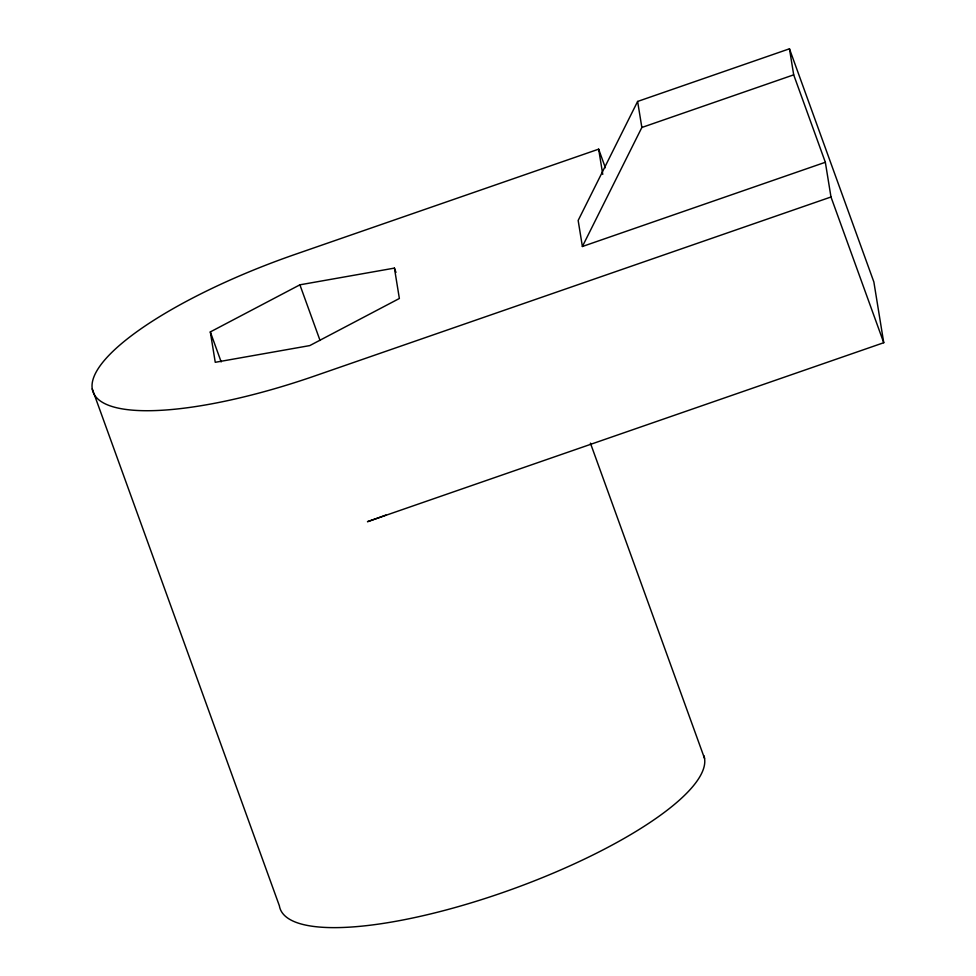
<?xml version="1.0" encoding="UTF-8"?>
<svg xmlns="http://www.w3.org/2000/svg" width="976" height="976" viewBox="0 0 976 976"><rect width="100%" height="100%" fill="white"/><g stroke="black" fill="none" stroke-linecap="round" stroke-linejoin="round"><path stroke-width="1.46" d="M637.621 101.443L578.158 220.454L582.391 246.501L825.342 162.272L793.695 74.847L789.462 48.8L637.621 101.443L641.854 127.478L582.391 246.501M394.426 268.107L399.367 298.485L309.782 345.589L215.257 362.303L210.316 331.925L299.9 284.821L394.426 268.107L395.975 272.389M641.854 127.478L793.695 74.847M605.376 167.738L598.654 149.157L294.959 254.443A225.261 60.573 -19.9 0 0 92.256 388.899L279.38 905.813A225.261 60.573 -19.9 0 0 506.861 891.125A225.261 60.573 -19.9 0 0 703.842 755.631M825.342 162.272L830.991 196.993L314.723 375.967A225.261 60.573 -19.9 0 1 92.256 388.899M789.462 48.8L873.862 281.954L883.744 342.722L367.464 521.696A225.261 60.573 -19.9 0 0 385.91 515.06M830.991 196.993L883.744 342.722M590.407 443.128L704.55 758.425M299.9 284.821L320.055 340.49M210.316 331.925L221.174 361.901M598.654 149.157L602.753 174.362"/></g></svg>
